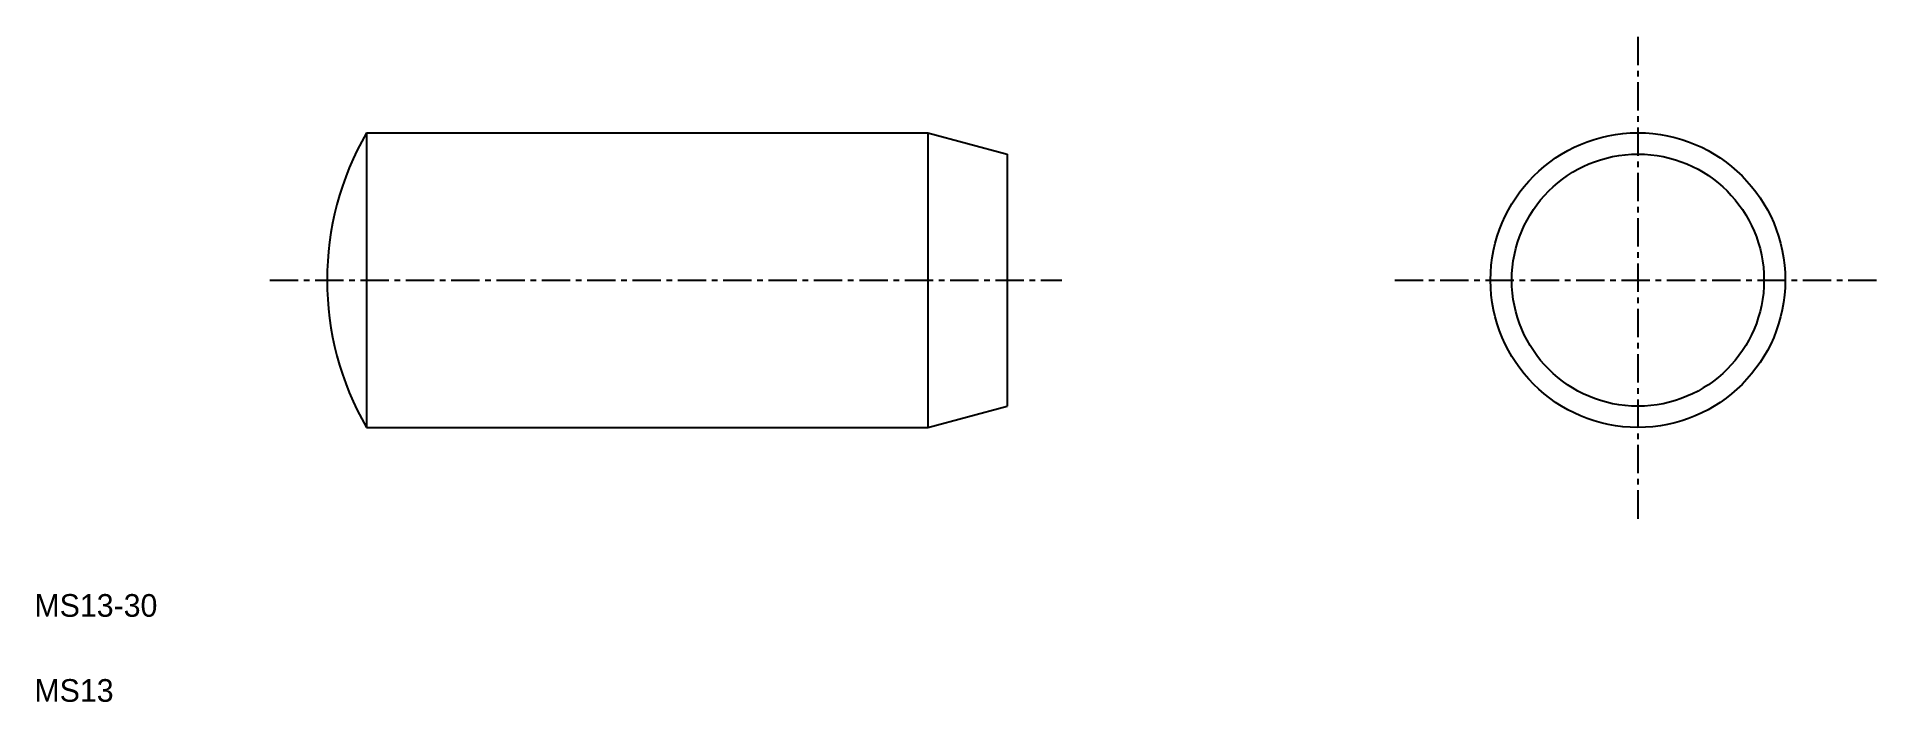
# Model space of a CAD drawing. Extents: x 2.6 to 84, y 2.5 to 31.8.
import ezdxf

# ---------------------------------------------------------------- set-up
doc = ezdxf.new("R2010")
doc.units = 0
doc.linetypes.add('CENTER', pattern=[2, 1.25, -0.25, 0.25, -0.25])
doc.layers.get('0').update_dxf_attribs({"linetype": 'CONTINUOUS'})
doc.layers.add('CENTER', color=1, linetype='CENTER')

msp = doc.modelspace()

# ---------------------------------------------------------------- linework, layer by layer
at = {"color": 7, "linetype": 'CONTINUOUS'}
for p, q in [((17.152, 27.598), (41.91, 27.598)), ((17.152, 27.598), (17.152, 14.598)), ((41.91, 27.598), (41.91, 14.598)), ((41.91, 27.598), (45.41, 26.661)), ((42.785, 27.364), (42.785, 27.364)), ((43.66, 27.13), (43.66, 27.13)), ((45.41, 26.661), (45.41, 15.536)), ((41.91, 14.598), (45.41, 15.536)), ((17.152, 14.598), (41.91, 14.598))]:
    msp.add_line(p, q, dxfattribs=at)
for radius in [6.5, 5.562]:
    msp.add_circle((73.237, 21.098), radius, dxfattribs=at)
msp.add_arc((28.41, 21.098), 13, 150, 210, dxfattribs=at)
at = {"layer": 'CENTER', "color": 1, "linetype": 'CENTER'}
for p, q in [((73.237, 31.827), (73.237, 10.369)), ((12.891, 21.098), (47.83, 21.098)), ((62.508, 21.098), (83.966, 21.098))]:
    msp.add_line(p, q, dxfattribs=at)

# ---------------------------------------------------------------- texts
at = {"color": 7, "linetype": 'CONTINUOUS'}
for s, p in [('MS13-30', (2.5, 6.25)), ('MS13', (2.5, 2.5))]:
    msp.add_text(s, height=1, dxfattribs=at).set_placement(p)

doc.saveas('drawing.dxf')
